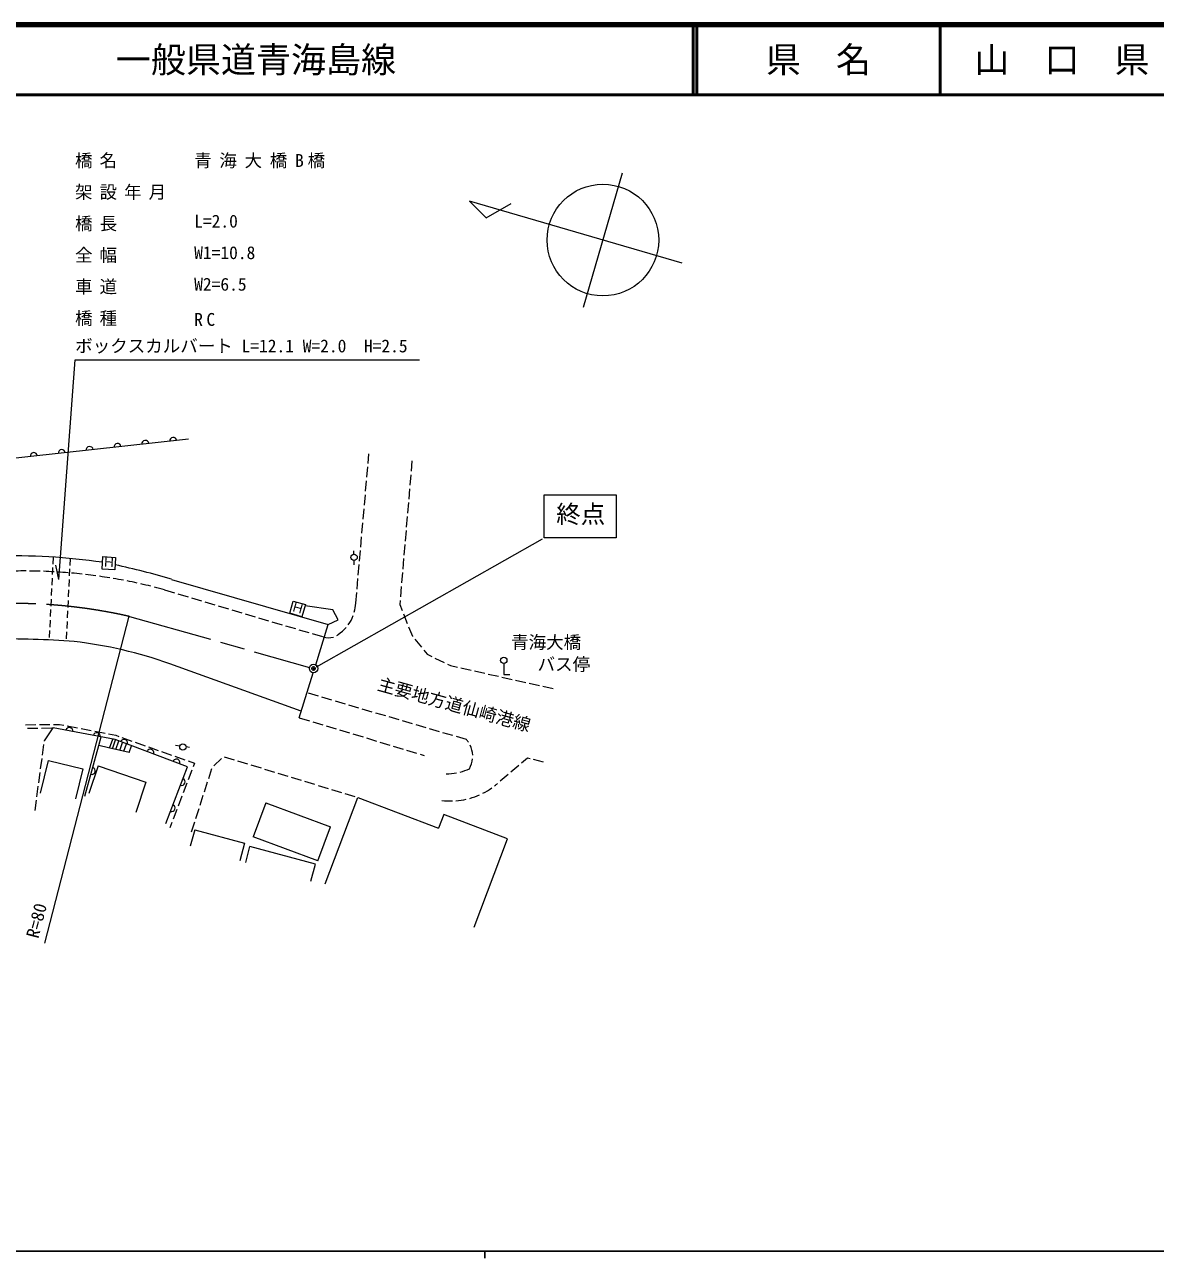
# Model space of a CAD drawing. Units: millimetres, scale not verified. Extents: x 40000 to 680000, y 20000 to 380000.
# Drawn here: x 202316 to 363711, y 204000 to 380000 of the extents above; entities that cross this region are included whole.
import ezdxf
from ezdxf.enums import TextEntityAlignment as Align

# ---------------------------------------------------------------- set-up
doc = ezdxf.new("R2010")
doc.units = ezdxf.units.MM
doc.header["$LTSCALE"] = 1000
doc.header["$PDMODE"] = 32
doc.header["$PDSIZE"] = 500
doc.linetypes.add('CHAIN', pattern=[18.5, 12, -1.5, 3.5, -1.5])
for name, color, linetype, lineweight in [('M-BGD', 7, 'Continuous', 13), ('M-BMK', 2, 'CHAIN', 13), ('M-STR-HTXT', 7, 'Continuous', 13), ('M-TTL', 2, 'Continuous', 140), ('M-TTL-BAND', 7, 'Continuous', 25), ('M-TTL-LINE', 7, 'Continuous', 50), ('M-TTL-TXT', 7, 'Continuous', 13), ('M-WORK', 1, 'Continuous', 13)]:
    doc.layers.add(name, color=color, linetype=linetype, lineweight=lineweight)
doc.layers.add('M-OTRS', color=6, linetype='Continuous')
doc.styles.add('ＭＳ ゴシック', font='')
doc.styles.get('ＭＳ ゴシック').set_extended_font_data('MS Gothic')

msp = doc.modelspace()

# ---------------------------------------------------------------- linework, layer by layer
at = {"layer": 'M-BGD'}
msp.add_circle((243552, 288144), 600, dxfattribs=at)
at = {"layer": 'M-BMK'}
msp.add_line((217279, 295577), (242974, 288307), dxfattribs=at)
for centre, radius, start, end in [((201429, 212276), 85133, 88.62402, 101.47907), ((200540, 221354), 76087, 77.29152, 87.7907)]:
    msp.add_arc(centre, radius, start, end, dxfattribs=at)
at = {"layer": 'M-OTRS'}
msp.add_point((243552, 288144), dxfattribs=at)
at = {"layer": 'M-STR-HTXT'}
for p, q in [((207188, 300864), (209527, 332201)), ((209527, 332201), (258683, 332201)), ((207188, 300864), (206783, 302900))]:
    msp.add_line(p, q, dxfattribs=at)
at = {"layer": 'M-TTL'}
msp.add_line((680000, 380000), (40000, 380000), dxfattribs=at)
at = {"layer": 'M-TTL-BAND'}
for p, q in [((40000, 205000), (579000, 205000)), ((268000, 205000), (268000, 204000))]:
    msp.add_line(p, q, dxfattribs=at)
at = {"layer": 'M-TTL-LINE'}
for p, q in [((297750, 380000), (297750, 370000)), ((298250, 380000), (298250, 370000)), ((333000, 380000), (333000, 370000)), ((40000, 370000), (680000, 370000))]:
    msp.add_line(p, q, dxfattribs=at)
at = {"layer": 'M-WORK'}
for p, q in [((282077, 339703), (287629, 358844)), ((225711, 320848), (109500, 308244)), ((251340, 317414), (251459, 318767)), ((251164, 315421), (251296, 316916)), ((257605, 317786), (257477, 316291)), ((257434, 315793), (257306, 314299)), ((250989, 313429), (251120, 314923)), ((257264, 313801), (257136, 312306)), ((250813, 311437), (250945, 312931)), ((257093, 311808), (256965, 310313)), ((250637, 309445), (250769, 310939)), ((256923, 309815), (256795, 308321)), ((250462, 307452), (250593, 308947)), ((243987, 288390), (276215, 306641)), ((250286, 305460), (250418, 306954)), ((256752, 307822), (256624, 306328)), ((249250, 304931), (249261, 304445)), ((250110, 303468), (250242, 304962)), ((256582, 305830), (256454, 304335)), ((206364, 304034), (206316, 303035)), ((208794, 303844), (208747, 302845)), ((249283, 303555), (249298, 302934)), ((249935, 301476), (250066, 302970)), ((256411, 303837), (256283, 302342)), ((206221, 301038), (206173, 300039)), ((206293, 302536), (206245, 301537)), ((208723, 302346), (208675, 301347)), ((249759, 299483), (249891, 300978)), ((256241, 301844), (256113, 300350)), ((206149, 299539), (206102, 298541)), ((208580, 299349), (208532, 298351)), ((208651, 300848), (208604, 299849)), ((222282, 299385), (223720, 298957)), ((223255, 300869), (245660, 294444)), ((256070, 299852), (255942, 298357)), ((206078, 298041), (206030, 297042)), ((208508, 297851), (208461, 296852)), ((224199, 298815), (225637, 298388)), ((226117, 298245), (227555, 297818)), ((228034, 297676), (229472, 297249)), ((249583, 297491), (249715, 298985)), ((255900, 297859), (255849, 297267)), ((206006, 296543), (205959, 295544)), ((208437, 296353), (208389, 295354)), ((229951, 297106), (231389, 296679)), ((231868, 296537), (233306, 296109)), ((233785, 295967), (235223, 295540)), ((246307, 296527), (242336, 297072)), ((247061, 295077), (246307, 296527)), ((255849, 297267), (256189, 296427)), ((256376, 295964), (256939, 294573)), ((217171, 295601), (205145, 248949)), ((205935, 295045), (205887, 294046)), ((208365, 294855), (208317, 293856)), ((235702, 295397), (237140, 294970)), ((237620, 294828), (239058, 294400)), ((239537, 294258), (240975, 293831)), ((243861, 288658), (245660, 294444)), ((245660, 294444), (247061, 295077)), ((257126, 294110), (257674, 292757)), ((205863, 293546), (205816, 292547)), ((208294, 293356), (208246, 292357)), ((241454, 293688), (242892, 293261)), ((243371, 293119), (244809, 292692)), ((257674, 292757), (257700, 292725)), ((258015, 292337), (258962, 291174)), ((259277, 290786), (259774, 290175)), ((241808, 282056), (223031, 288820)), ((259774, 290175), (260415, 289864)), ((260865, 289646), (262215, 288992)), ((262665, 288774), (263113, 288557)), ((270710, 288863), (270710, 287303)), ((241519, 281125), (243515, 287545)), ((263113, 288557), (264091, 288339)), ((264579, 288230), (266043, 287904)), ((266531, 287795), (267995, 287468)), ((268483, 287359), (269947, 287033)), ((270435, 286924), (271899, 286597)), ((270710, 287303), (271572, 287303)), ((272387, 286489), (273851, 286162)), ((274339, 286053), (275803, 285727)), ((276291, 285618), (277755, 285291)), ((244263, 284187), (242824, 284609)), ((246183, 283625), (244743, 284047)), ((248102, 283063), (246662, 283485)), ((250021, 282501), (248582, 282923)), ((251941, 281939), (250501, 282361)), ((253860, 281377), (252421, 281799)), ((202417, 280133), (203916, 280148)), ((204416, 280153), (205916, 280168)), ((206416, 280173), (207298, 280182)), ((207298, 280182), (207905, 280063)), ((208395, 279967), (209868, 279679)), ((241519, 281125), (242954, 280691)), ((243433, 280547), (244869, 280113)), ((245348, 279968), (246784, 279535)), ((255780, 280815), (254340, 281237)), ((257699, 280253), (256259, 280675)), ((259618, 279691), (258179, 280113)), ((202714, 279636), (204214, 279651)), ((204714, 279656), (206194, 279671)), ((205133, 277836), (206397, 279673)), ((206194, 279671), (206397, 279673)), ((215223, 278013), (206397, 279673)), ((210358, 279583), (211830, 279296)), ((212321, 279200), (213793, 278912)), ((212888, 277152), (213228, 278389)), ((214284, 278816), (215313, 278615)), ((215313, 278615), (215739, 278464)), ((216210, 278297), (217624, 277795)), ((247262, 279390), (248698, 278956)), ((249177, 278812), (250613, 278378)), ((251091, 278233), (252527, 277799)), ((261538, 279129), (260098, 279551)), ((263457, 278567), (262018, 278989)), ((265377, 278005), (263937, 278427)), ((204859, 275799), (205059, 277285)), ((205125, 277781), (205133, 277836)), ((210899, 269932), (212888, 277152)), ((214260, 276835), (212888, 277152)), ((217225, 276177), (214260, 276835)), ((214427, 276798), (214882, 278078)), ((214845, 276705), (215301, 277984)), ((225560, 274137), (215223, 278013)), ((215343, 276595), (215775, 277807)), ((215893, 276473), (216298, 277611)), ((216464, 276346), (216842, 277407)), ((217225, 276177), (217566, 277135)), ((218095, 277628), (219508, 277127)), ((219980, 276960), (221393, 276458)), ((224466, 277091), (223851, 277180)), ((225829, 276895), (225347, 276964)), ((253006, 277655), (254442, 277221)), ((254920, 277076), (256356, 276642)), ((256835, 276498), (258271, 276064)), ((204588, 270371), (205713, 275030)), ((204592, 273817), (204792, 275303)), ((205713, 275030), (210612, 273848)), ((221865, 276291), (223278, 275790)), ((223750, 275623), (225163, 275121)), ((225635, 274954), (226547, 274631)), ((226547, 274631), (226358, 274133)), ((229311, 274271), (230412, 275290)), ((230796, 275557), (232230, 275120)), ((232709, 274975), (234144, 274538)), ((258749, 275919), (259352, 275737)), ((274087, 275354), (273227, 274630)), ((274451, 275265), (274087, 275354)), ((276393, 274786), (274937, 275145)), ((204326, 271835), (204526, 273321)), ((210612, 273848), (209577, 269557)), ((212801, 274253), (211466, 270304)), ((212801, 274253), (219632, 271944)), ((222473, 266050), (225560, 274137)), ((226181, 273666), (225649, 272263)), ((228587, 272438), (229047, 273865)), ((234622, 274392), (236057, 273955)), ((236535, 273809), (237970, 273372)), ((238448, 273227), (239883, 272790)), ((271315, 273019), (270168, 272052)), ((272845, 274308), (271698, 273341)), ((204059, 269852), (204259, 271339)), ((219632, 271944), (218162, 267594)), ((225471, 271795), (224939, 270393)), ((227973, 270534), (228433, 271962)), ((240362, 272644), (241797, 272207)), ((242275, 272061), (243710, 271624)), ((244188, 271478), (245623, 271041)), ((203793, 267870), (203993, 269357)), ((224762, 269925), (224230, 268523)), ((227359, 268631), (227819, 270058)), ((245188, 257407), (249854, 269753)), ((246101, 270896), (247536, 270459)), ((248015, 270313), (249450, 269876)), ((249854, 269753), (261411, 265386)), ((224053, 268055), (223521, 266653)), ((226745, 266728), (227205, 268155)), ((236724, 269005), (234916, 264126)), ((236724, 269005), (245962, 265582)), ((223344, 266185), (223053, 265419)), ((226131, 264824), (226591, 266252)), ((262135, 267302), (261411, 265386)), ((271249, 263858), (262135, 267302)), ((226597, 265147), (225960, 262778)), ((226597, 265147), (233716, 263233)), ((244153, 260703), (234916, 264126)), ((244153, 260703), (245962, 265582)), ((233716, 263233), (233041, 260725)), ((233863, 260487), (234469, 262743)), ((243838, 260223), (234469, 262743)), ((266491, 251265), (271249, 263858)), ((243182, 257785), (243838, 260223))]:
    msp.add_line(p, q, dxfattribs=at)
msp.add_lwpolyline([(296157, 345994), (265794, 354802), (268200, 352456), (271762, 354508)], dxfattribs=at)
for points in [[(276466, 312922), (286758, 312922), (286758, 306809), (276466, 306809)], [(213495, 304108), (215292, 304007), (215191, 302210), (213394, 302311)], [(240658, 297751), (242388, 297255), (241892, 295525), (240162, 296021)]]:
    msp.add_lwpolyline(points, close=True, dxfattribs=at)
for centre, radius in [((284853, 349273), 7965), ((249340, 304002), 450), ((270710, 289313), 450), ((224897, 276961), 450)]:
    msp.add_circle(centre, radius, dxfattribs=at)
for centre, radius, start, end in [((219543, 320179), 500, 6.1897, 186.1897), ((223520, 320610), 500, 6.1897, 186.1897), ((203636, 318453), 500, 6.1897, 186.1897), ((207613, 318885), 500, 6.1897, 186.1897), ((211590, 319316), 500, 6.1897, 186.1897), ((215566, 319747), 500, 6.1897, 186.1897), ((200463, 212909), 91316, 81.82392, 91.50734), ((198404, 220575), 84052, 72.80265, 78.4512), ((202263, 225856), 76205, 89.80669, 90.93448), ((202263, 225856), 76205, 88.30297, 89.43076), ((202263, 225856), 76205, 86.79924, 87.92704), ((202263, 225856), 76205, 85.29552, 86.42331), ((202263, 225856), 76205, 83.7918, 84.91959), ((202263, 225856), 76205, 82.28808, 83.41587), ((202263, 225856), 76205, 80.78436, 81.91215), ((202263, 225856), 76205, 79.28064, 80.40843), ((202263, 225856), 76205, 77.77691, 78.90471), ((202263, 225856), 76205, 76.27319, 77.40098), ((202263, 225856), 76205, 74.76947, 75.89726), ((243893, 297725), 5695, 344.1513, 357.64933), ((243893, 297725), 5695, 324.02891, 339.12071), ((243893, 297725), 5695, 303.90651, 318.99831), ((199005, 149516), 142858, 85.83586, 90.53682), ((245694, 294741), 2221, 250.0316, 288.73303), ((245694, 294741), 2221, 301.6335, 308.29309), ((202346, 230856), 61544, 70.36066, 83.4393), ((208695, 279241), 500, 349.3528, 169.3528), ((212626, 278502), 500, 349.3528, 169.3528), ((216494, 277537), 500, 339.44395, 159.44395), ((220239, 276132), 500, 339.44395, 159.44395), ((262674, 275628), 3599, 34.19101, 41.33215), ((262674, 275628), 3599, 2.35179, 26.23121), ((223985, 274728), 500, 339.44395, 159.44395), ((262674, 275628), 3599, 330.51258, 354.39199), ((211893, 273542), 500, 254.59721, 74.59721), ((262657, 280337), 7206, 268.63075, 280.55817), ((262657, 280337), 7206, 284.53397, 295.92344), ((224733, 271972), 500, 249.1103, 69.1103), ((263128, 279442), 10189, 296.71621, 305.15142), ((263128, 279442), 10189, 307.96316, 311.03785), ((263128, 279442), 10189, 262.97537, 271.41058), ((263128, 279442), 10189, 274.22232, 282.65753), ((263128, 279442), 10189, 285.46927, 293.90448), ((223307, 268235), 500, 249.1103, 69.1103)]:
    msp.add_arc(centre, radius, start, end, dxfattribs=at)

# ---------------------------------------------------------------- texts
at = {"layer": 'M-STR-HTXT', "style": 'ＭＳ ゴシック'}
for s, p in [('L=2.0', (226511, 350502)), ('W1=10.8', (226511, 346002)), ('W2=6.5', (226511, 341502)), ('ボックスカルバート L=12.1 W=2.0\u3000H=2.5', (209527, 332701))]:
    msp.add_text(s, height=1833, dxfattribs=at).set_placement(p, align=Align.BOTTOM_LEFT)
at = {"layer": 'M-STR-HTXT', "char_height": 1833, "attachment_point": 7, "style": 'ＭＳ ゴシック'}
for s, insert in [('\\T1.4;橋名', (209511, 359502)), ('\\T1.44;青海大橋B橋', (226511, 359502)), ('\\T1.4;架設年月', (209511, 355002)), ('\\T1.4;橋長', (209511, 350502)), ('\\T1.4;全幅', (209511, 346002)), ('\\T1.4;車道', (209511, 341502)), ('\\T1.4;橋種', (209511, 337002)), ('\\T1.4;RC', (226511, 337002))]:
    msp.add_mtext(s, dxfattribs=dict(at, insert=insert))
at = {"layer": 'M-TTL-TXT', "style": 'ＭＳ ゴシック'}
msp.add_text('路 線 名      一般県道青海島線', height=3666, dxfattribs=at).set_placement((180380, 375000), align=Align.MIDDLE_LEFT)
for s, p in [('県\u3000名', (315625, 375000)), ('山\u3000口\u3000県', (350375, 375000))]:
    msp.add_text(s, height=3666, dxfattribs=at).set_placement(p, align=Align.MIDDLE_CENTER)
at = {"layer": 'M-WORK', "style": 'ＭＳ ゴシック'}
msp.add_text('終点', height=2566, dxfattribs=at).set_placement((281691, 308121), align=Align.BOTTOM_CENTER)
for s, height, rotation, p in [('Ｈ', 1320, 356.782, (213394, 302311)), ('Ｈ', 1320, 343.999, (240162, 296021)), ('主要地方道仙崎港線', 1833, 344.537, (252406, 284598)), ('R=80', 1833, 75.544, (204803, 249401))]:
    msp.add_text(s, height=height, rotation=rotation, dxfattribs=at).set_placement(p, align=Align.BOTTOM_LEFT)
for s, p in [('青海大橋', (271749, 290434)), ('バス停', (275530, 287288))]:
    msp.add_text(s, height=1833, dxfattribs=at).set_placement(p, align=Align.BOTTOM_LEFT)

doc.saveas('drawing.dxf')
